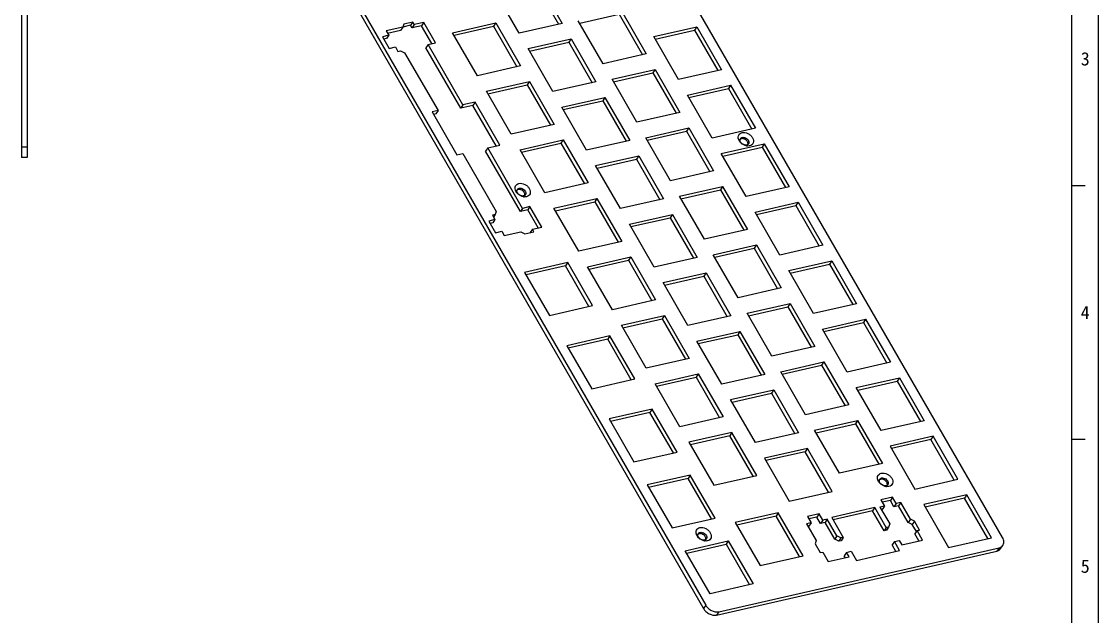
# Model space of a CAD drawing. Header units: millimetres. Extents: x 2161 to 4636, y 409 to 983.
# Drawn here: x 4356.3 to 4636.1, y 666.6 to 821.1 of the extents above; entities that cross this region are included whole.
import ezdxf
from ezdxf.enums import TextEntityAlignment as Align

# ---------------------------------------------------------------- set-up
doc = ezdxf.new("R2010")
doc.units = ezdxf.units.MM
doc.header["$LTSCALE"] = 30.734
doc.layers.get('0').update_dxf_attribs({"linetype": 'CONTINUOUS'})
doc.layers.add('BORDER', color=5, linetype='CONTINUOUS')
doc.styles.add('BORDER', font='')
doc.styles.get('BORDER').set_extended_font_data('SimSun')

# ---------------------------------------------------------------- blocks, each defined once
blk = doc.blocks.new('IF2新图框')
at = {"layer": 'BORDER', "color": 0, "linetype": 'Continuous'}
for p, q in [((0, 0), (0, 475.03)), ((-6.88, 6.88), (-6.88, 468.15)), ((-3.44, 270.47), (-6.88, 270.47)), ((-3.44, 204.58), (-6.88, 204.58))]:
    blk.add_line(p, q, dxfattribs=at)
at = {"layer": 'BORDER', "color": 0, "style": 'BORDER'}
for s, p in [('3', (-3.44, 303.42)), ('4', (-3.44, 237.53)), ('5', (-3.44, 171.63))]:
    blk.add_text(s, height=3.44, dxfattribs=at).set_placement(p, align=Align.MIDDLE_CENTER)

msp = doc.modelspace()

# ---------------------------------------------------------------- linework, layer by layer
at = {"color": 7, "linetype": 'Continuous'}
for p, q in [((4611.216, 687.046), (4481.3, 912.067)), ((4403.578, 893.639), (4533.494, 668.618)), ((4404.157, 894.501), (4534.072, 669.481)), ((4356.254, 882.287), (4356.254, 785.787)), ((4357.754, 882.287), (4357.754, 785.787)), ((4490.327, 831.807), (4496.775, 820.64)), ((4485.583, 818.092), (4479.135, 829.259)), ((4489.748, 830.945), (4495.823, 820.423)), ((4501.323, 820.674), (4511.563, 823.006)), ((4511.563, 823.006), (4517.637, 812.484)), ((4512.142, 823.868), (4518.589, 812.701)), ((4457.373, 820.125), (4455.35, 819.665)), ((4455.633, 820.46), (4455.353, 819.652)), ((4457.951, 820.988), (4455.633, 820.46)), ((4457.951, 820.988), (4457.373, 820.125)), ((4457.753, 819.467), (4457.373, 820.125)), ((4458.331, 820.33), (4457.753, 819.467)), ((4458.331, 820.33), (4457.951, 820.988)), ((4460.77, 820.885), (4458.331, 820.33)), ((4460.77, 820.885), (4460.191, 820.022)), ((4463.832, 815.58), (4460.77, 820.885)), ((4468.295, 818.19), (4479.487, 820.738)), ((4479.487, 820.738), (4478.908, 819.876)), ((4479.487, 820.738), (4485.935, 809.571)), ((4496.775, 820.64), (4485.583, 818.092)), ((4507.397, 810.153), (4500.95, 821.32)), ((4451.673, 817.527), (4450.034, 817.154)), ((4455.353, 819.652), (4451.017, 818.664)), ((4451.017, 818.664), (4451.673, 817.527)), ((4451.673, 817.527), (4451.094, 816.665)), ((4454.775, 818.789), (4451.39, 818.018)), ((4455.353, 819.652), (4454.775, 818.789)), ((4460.191, 820.022), (4457.753, 819.467)), ((4462.88, 815.364), (4460.191, 820.022)), ((4474.743, 807.022), (4468.295, 818.19)), ((4468.668, 817.544), (4478.908, 819.876)), ((4478.908, 819.876), (4484.983, 809.354)), ((4520.563, 817.194), (4531.755, 819.742)), ((4520.936, 816.548), (4531.176, 818.88)), ((4531.755, 819.742), (4531.176, 818.88)), ((4531.176, 818.88), (4537.25, 808.358)), ((4531.755, 819.742), (4538.202, 808.575)), ((4450.034, 817.154), (4451.784, 814.123)), ((4451.094, 816.665), (4450.407, 816.508)), ((4451.784, 814.123), (4453.423, 814.496)), ((4453.423, 814.496), (4454.079, 813.36)), ((4461.913, 815.143), (4461.335, 814.281)), ((4461.913, 815.143), (4463.832, 815.58)), ((4470.974, 799.449), (4461.913, 815.143)), ((4487.908, 814.063), (4499.1, 816.612)), ((4488.281, 813.418), (4498.522, 815.749)), ((4499.1, 816.612), (4498.522, 815.749)), ((4498.522, 815.749), (4504.596, 805.228)), ((4499.1, 816.612), (4505.548, 805.445)), ((4527.01, 806.027), (4520.563, 817.194)), ((4454.079, 813.36), (4454.779, 813.519)), ((4454.779, 813.519), (4455.818, 813.011)), ((4455.818, 813.011), (4464.499, 797.975)), ((4470.396, 798.587), (4461.335, 814.281)), ((4494.356, 802.896), (4487.908, 814.063)), ((4518.589, 812.701), (4507.397, 810.153)), ((4485.935, 809.571), (4474.743, 807.022)), ((4509.723, 806.125), (4520.915, 808.673)), ((4516.17, 794.957), (4509.723, 806.125)), ((4510.096, 805.479), (4520.336, 807.81)), ((4520.915, 808.673), (4520.336, 807.81)), ((4520.336, 807.81), (4526.411, 797.289)), ((4520.915, 808.673), (4527.362, 797.506)), ((4538.202, 808.575), (4527.01, 806.027)), ((4477.068, 802.994), (4488.26, 805.543)), ((4477.441, 802.348), (4487.682, 804.68)), ((4488.26, 805.543), (4487.682, 804.68)), ((4487.682, 804.68), (4493.756, 794.159)), ((4488.26, 805.543), (4494.708, 794.375)), ((4505.548, 805.445), (4494.356, 802.896)), ((4529.336, 801.998), (4540.528, 804.547)), ((4529.709, 801.353), (4539.949, 803.684)), ((4540.528, 804.547), (4539.949, 803.684)), ((4539.949, 803.684), (4546.024, 793.163)), ((4540.528, 804.547), (4546.975, 793.38)), ((4483.516, 791.827), (4477.068, 802.994)), ((4496.682, 798.868), (4507.873, 801.416)), ((4497.054, 798.222), (4507.295, 800.554)), ((4507.873, 801.416), (4507.295, 800.554)), ((4507.295, 800.554), (4513.369, 790.032)), ((4507.873, 801.416), (4514.321, 790.249)), ((4535.783, 790.831), (4529.336, 801.998)), ((4464.499, 797.975), (4462.94, 797.62)), ((4464.499, 797.975), (4463.92, 797.113)), ((4470.974, 799.449), (4470.396, 798.587)), ((4473.553, 799.306), (4470.396, 798.587)), ((4474.132, 800.168), (4470.974, 799.449)), ((4474.132, 800.168), (4473.553, 799.306)), ((4479.628, 788.785), (4473.553, 799.306)), ((4480.579, 789.001), (4474.132, 800.168)), ((4503.129, 787.701), (4496.682, 798.868)), ((4462.94, 797.62), (4469.388, 786.453)), ((4463.92, 797.113), (4463.313, 796.974)), ((4527.362, 797.506), (4516.17, 794.957)), ((4494.708, 794.375), (4483.516, 791.827)), ((4518.496, 790.929), (4529.688, 793.477)), ((4518.869, 790.283), (4529.109, 792.615)), ((4529.688, 793.477), (4529.109, 792.615)), ((4529.109, 792.615), (4535.184, 782.094)), ((4529.688, 793.477), (4536.135, 782.31)), ((4546.975, 793.38), (4535.783, 790.831)), ((4485.842, 787.799), (4497.033, 790.347)), ((4486.214, 787.153), (4496.455, 789.485)), ((4497.033, 790.347), (4496.455, 789.485)), ((4496.455, 789.485), (4502.529, 778.963)), ((4497.033, 790.347), (4503.481, 779.18)), ((4514.321, 790.249), (4503.129, 787.701)), ((4524.943, 779.762), (4518.496, 790.929)), ((4538.109, 786.803), (4549.301, 789.351)), ((4549.301, 789.351), (4548.722, 788.489)), ((4549.301, 789.351), (4555.748, 778.184)), ((4357.754, 788.487), (4356.254, 788.487)), ((4469.388, 786.453), (4470.947, 786.808)), ((4470.947, 786.808), (4479.628, 771.772)), ((4477.422, 788.282), (4476.843, 787.42)), ((4485.904, 771.726), (4476.843, 787.42)), ((4477.422, 788.282), (4480.579, 789.001)), ((4486.483, 772.588), (4477.422, 788.282)), ((4492.289, 776.631), (4485.842, 787.799)), ((4544.556, 775.636), (4538.109, 786.803)), ((4538.482, 786.157), (4548.722, 788.489)), ((4548.722, 788.489), (4554.797, 777.967)), ((4357.754, 785.787), (4356.254, 785.787)), ((4505.455, 783.673), (4516.646, 786.221)), ((4505.827, 783.027), (4516.068, 785.358)), ((4516.646, 786.221), (4516.068, 785.358)), ((4516.068, 785.358), (4522.142, 774.837)), ((4516.646, 786.221), (4523.094, 775.054)), ((4511.902, 772.505), (4505.455, 783.673)), ((4536.135, 782.31), (4524.943, 779.762)), ((4503.481, 779.18), (4492.289, 776.631)), ((4527.269, 775.734), (4538.461, 778.282)), ((4538.461, 778.282), (4537.882, 777.42)), ((4538.461, 778.282), (4544.908, 767.115)), ((4555.748, 778.184), (4544.556, 775.636)), ((4533.716, 764.566), (4527.269, 775.734)), ((4527.642, 775.088), (4537.882, 777.42)), ((4537.882, 777.42), (4543.957, 766.898)), ((4486.483, 772.588), (4485.904, 771.726)), ((4488.401, 773.025), (4486.483, 772.588)), ((4488.401, 773.025), (4487.823, 772.163)), ((4491.464, 767.721), (4488.401, 773.025)), ((4494.615, 772.603), (4505.806, 775.152)), ((4501.062, 761.436), (4494.615, 772.603)), ((4494.988, 771.957), (4505.228, 774.289)), ((4505.806, 775.152), (4505.228, 774.289)), ((4505.228, 774.289), (4511.302, 763.768)), ((4505.806, 775.152), (4512.254, 763.984)), ((4523.094, 775.054), (4511.902, 772.505)), ((4546.882, 771.608), (4558.074, 774.156)), ((4547.255, 770.962), (4557.495, 773.293)), ((4558.074, 774.156), (4557.495, 773.293)), ((4557.495, 773.293), (4563.57, 762.772)), ((4558.074, 774.156), (4564.521, 762.989)), ((4479.348, 770.964), (4478.648, 770.804)), ((4478.648, 770.804), (4479.305, 769.668)), ((4479.348, 770.964), (4478.923, 770.33)), ((4479.628, 771.772), (4479.348, 770.964)), ((4487.823, 772.163), (4485.904, 771.726)), ((4490.512, 767.504), (4487.823, 772.163)), ((4514.228, 768.477), (4525.42, 771.025)), ((4514.601, 767.831), (4524.841, 770.163)), ((4525.42, 771.025), (4524.841, 770.163)), ((4524.841, 770.163), (4530.915, 759.642)), ((4525.42, 771.025), (4531.867, 759.858)), ((4553.33, 760.44), (4546.882, 771.608)), ((4479.305, 769.668), (4477.666, 769.295)), ((4477.666, 769.295), (4479.416, 766.263)), ((4478.726, 768.805), (4478.039, 768.649)), ((4479.305, 769.668), (4478.726, 768.805)), ((4489.026, 767.165), (4488.447, 766.303)), ((4489.026, 767.165), (4491.464, 767.721)), ((4489.406, 766.507), (4489.026, 767.165)), ((4520.675, 757.31), (4514.228, 768.477)), ((4544.908, 767.115), (4533.716, 764.566)), ((4479.416, 766.263), (4481.055, 766.637)), ((4481.055, 766.637), (4481.711, 765.5)), ((4481.711, 765.5), (4486.048, 766.487)), ((4486.048, 766.487), (4487.087, 765.979)), ((4487.087, 765.979), (4489.406, 766.507)), ((4512.254, 763.984), (4501.062, 761.436)), ((4536.042, 760.538), (4547.234, 763.087)), ((4536.415, 759.892), (4546.655, 762.224)), ((4547.234, 763.087), (4546.655, 762.224)), ((4546.655, 762.224), (4552.73, 751.703)), ((4547.234, 763.087), (4553.681, 751.919)), ((4564.521, 762.989), (4553.33, 760.44)), ((4503.388, 757.408), (4514.58, 759.956)), ((4503.761, 756.762), (4514.001, 759.094)), ((4514.58, 759.956), (4514.001, 759.094)), ((4514.001, 759.094), (4520.075, 748.572)), ((4514.58, 759.956), (4521.027, 748.789)), ((4531.867, 759.858), (4520.675, 757.31)), ((4542.49, 749.371), (4536.042, 760.538)), ((4555.655, 756.412), (4566.847, 758.96)), ((4566.847, 758.96), (4566.268, 758.098)), ((4566.847, 758.96), (4573.294, 747.793)), ((4498.2, 758.481), (4487.009, 755.933)), ((4487.009, 755.933), (4493.456, 744.765)), ((4497.622, 757.619), (4487.381, 755.287)), ((4498.2, 758.481), (4497.622, 757.619)), ((4503.696, 747.097), (4497.622, 757.619)), ((4504.648, 747.314), (4498.2, 758.481)), ((4509.835, 746.24), (4503.388, 757.408)), ((4523.001, 753.282), (4534.193, 755.83)), ((4534.193, 755.83), (4533.614, 754.968)), ((4534.193, 755.83), (4540.64, 744.663)), ((4562.103, 745.245), (4555.655, 756.412)), ((4556.028, 755.766), (4566.268, 758.098)), ((4566.268, 758.098), (4572.343, 747.576)), ((4529.448, 742.114), (4523.001, 753.282)), ((4523.374, 752.636), (4533.614, 754.968)), ((4533.614, 754.968), (4539.689, 744.446)), ((4553.681, 751.919), (4542.49, 749.371)), ((4493.456, 744.765), (4504.648, 747.314)), ((4521.027, 748.789), (4509.835, 746.24)), ((4544.815, 745.343), (4556.007, 747.891)), ((4556.007, 747.891), (4555.428, 747.029)), ((4556.007, 747.891), (4562.455, 736.724)), ((4573.294, 747.793), (4562.103, 745.245)), ((4512.161, 742.212), (4523.353, 744.761)), ((4523.353, 744.761), (4522.774, 743.898)), ((4523.353, 744.761), (4529.8, 733.593)), ((4540.64, 744.663), (4529.448, 742.114)), ((4551.263, 734.175), (4544.815, 745.343)), ((4545.188, 744.697), (4555.428, 747.029)), ((4555.428, 747.029), (4561.503, 736.507)), ((4518.608, 731.045), (4512.161, 742.212)), ((4512.534, 741.566), (4522.774, 743.898)), ((4522.774, 743.898), (4528.849, 733.377)), ((4564.428, 741.217), (4575.62, 743.765)), ((4564.801, 740.571), (4575.041, 742.903)), ((4575.62, 743.765), (4575.041, 742.903)), ((4575.041, 742.903), (4581.116, 732.381)), ((4575.62, 743.765), (4582.068, 732.598)), ((4509.183, 739.459), (4497.991, 736.911)), ((4509.183, 739.459), (4508.604, 738.597)), ((4515.63, 728.292), (4509.183, 739.459)), ((4531.774, 738.086), (4542.966, 740.635)), ((4532.147, 737.44), (4542.387, 739.772)), ((4542.966, 740.635), (4542.387, 739.772)), ((4542.387, 739.772), (4548.462, 729.251)), ((4542.966, 740.635), (4549.413, 729.467)), ((4570.876, 730.049), (4564.428, 741.217)), ((4497.991, 736.911), (4504.438, 725.744)), ((4508.604, 738.597), (4498.364, 736.265)), ((4514.678, 728.075), (4508.604, 738.597)), ((4538.221, 726.919), (4531.774, 738.086)), ((4562.455, 736.724), (4551.263, 734.175)), ((4529.8, 733.593), (4518.608, 731.045)), ((4553.588, 730.147), (4564.78, 732.696)), ((4553.961, 729.501), (4564.201, 731.833)), ((4564.78, 732.696), (4564.201, 731.833)), ((4564.201, 731.833), (4570.276, 721.312)), ((4564.78, 732.696), (4571.228, 721.528)), ((4582.068, 732.598), (4570.876, 730.049)), ((4504.438, 725.744), (4515.63, 728.292)), ((4520.934, 727.017), (4532.126, 729.565)), ((4521.307, 726.371), (4531.547, 728.703)), ((4532.126, 729.565), (4531.547, 728.703)), ((4531.547, 728.703), (4537.622, 718.181)), ((4532.126, 729.565), (4538.573, 718.398)), ((4549.413, 729.467), (4538.221, 726.919)), ((4560.036, 718.98), (4553.588, 730.147)), ((4573.201, 726.021), (4584.393, 728.57)), ((4584.393, 728.57), (4583.815, 727.707)), ((4584.393, 728.57), (4590.841, 717.402)), ((4527.381, 715.85), (4520.934, 727.017)), ((4540.547, 722.891), (4551.739, 725.439)), ((4551.739, 725.439), (4551.16, 724.577)), ((4551.739, 725.439), (4558.186, 714.272)), ((4579.649, 714.854), (4573.201, 726.021)), ((4573.574, 725.375), (4583.815, 727.707)), ((4583.815, 727.707), (4589.889, 717.186)), ((4546.994, 711.723), (4540.547, 722.891)), ((4540.92, 722.245), (4551.16, 724.577)), ((4551.16, 724.577), (4557.235, 714.055)), ((4520.165, 720.437), (4508.973, 717.889)), ((4519.586, 719.575), (4509.346, 717.243)), ((4520.165, 720.437), (4519.586, 719.575)), ((4525.661, 709.053), (4519.586, 719.575)), ((4526.612, 709.27), (4520.165, 720.437)), ((4571.228, 721.528), (4560.036, 718.98)), ((4508.973, 717.889), (4515.42, 706.722)), ((4538.573, 718.398), (4527.381, 715.85)), ((4562.361, 714.952), (4573.553, 717.5)), ((4562.734, 714.306), (4572.975, 716.638)), ((4573.553, 717.5), (4572.975, 716.638)), ((4572.975, 716.638), (4579.049, 706.116)), ((4573.553, 717.5), (4580.001, 706.333)), ((4590.841, 717.402), (4579.649, 714.854)), ((4540.899, 714.37), (4529.707, 711.821)), ((4540.899, 714.37), (4540.32, 713.507)), ((4547.346, 703.202), (4540.899, 714.37)), ((4558.186, 714.272), (4546.994, 711.723)), ((4568.809, 703.784), (4562.361, 714.952)), ((4529.707, 711.821), (4536.155, 700.654)), ((4540.32, 713.507), (4530.08, 711.176)), ((4546.395, 702.986), (4540.32, 713.507)), ((4593.166, 713.374), (4581.975, 710.826)), ((4592.588, 712.512), (4582.347, 710.18)), ((4593.166, 713.374), (4592.588, 712.512)), ((4598.662, 701.99), (4592.588, 712.512)), ((4599.614, 702.207), (4593.166, 713.374)), ((4515.42, 706.722), (4526.612, 709.27)), ((4560.512, 710.244), (4549.32, 707.695)), ((4559.933, 709.381), (4549.693, 707.049)), ((4560.512, 710.244), (4559.933, 709.381)), ((4566.008, 698.86), (4559.933, 709.381)), ((4566.959, 699.076), (4560.512, 710.244)), ((4581.975, 710.826), (4588.422, 699.658)), ((4549.32, 707.695), (4555.768, 696.528)), ((4580.001, 706.333), (4568.809, 703.784)), ((4530.053, 703.31), (4518.862, 700.762)), ((4530.053, 703.31), (4529.475, 702.448)), ((4536.501, 692.143), (4530.053, 703.31)), ((4536.155, 700.654), (4547.346, 703.202)), ((4518.862, 700.762), (4525.309, 689.594)), ((4529.475, 702.448), (4519.234, 700.116)), ((4535.549, 691.926), (4529.475, 702.448)), ((4588.422, 699.658), (4599.614, 702.207)), ((4555.768, 696.528), (4566.959, 699.076)), ((4582.635, 697.583), (4579.597, 696.892)), ((4582.635, 697.583), (4582.056, 696.721)), ((4583.579, 695.948), (4582.635, 697.583)), ((4601.939, 698.179), (4590.748, 695.63)), ((4601.361, 697.316), (4591.121, 694.984)), ((4601.939, 698.179), (4601.361, 697.316)), ((4607.435, 686.795), (4601.361, 697.316)), ((4608.387, 687.011), (4601.939, 698.179)), ((4578.011, 694.861), (4566.819, 692.312)), ((4578.011, 694.861), (4577.432, 693.998)), ((4581.004, 689.676), (4578.011, 694.861)), ((4580.541, 695.256), (4579.362, 694.988)), ((4579.362, 694.988), (4581.883, 690.621)), ((4579.597, 696.892), (4580.541, 695.256)), ((4579.962, 694.394), (4579.735, 694.342)), ((4580.541, 695.256), (4579.962, 694.394)), ((4582.056, 696.721), (4579.97, 696.246)), ((4583, 695.086), (4582.056, 696.721)), ((4583.579, 695.948), (4583, 695.086)), ((4584.179, 695.354), (4583, 695.086)), ((4584.758, 696.217), (4583.579, 695.948)), ((4584.758, 696.217), (4584.179, 695.354)), ((4586.701, 690.987), (4584.179, 695.354)), ((4587.279, 691.849), (4584.758, 696.217)), ((4590.748, 695.63), (4597.195, 684.463)), ((4525.309, 689.594), (4536.501, 692.143)), ((4552.937, 693.519), (4541.745, 690.97)), ((4552.358, 692.656), (4542.118, 690.325)), ((4552.937, 693.519), (4552.358, 692.656)), ((4558.433, 682.135), (4552.358, 692.656)), ((4559.385, 682.352), (4552.937, 693.519)), ((4563.529, 693.233), (4560.491, 692.541)), ((4560.491, 692.541), (4561.435, 690.906)), ((4562.95, 692.37), (4560.864, 691.895)), ((4563.529, 693.233), (4562.95, 692.37)), ((4563.894, 690.735), (4562.95, 692.37)), ((4564.473, 691.598), (4563.529, 693.233)), ((4564.473, 691.598), (4563.894, 690.735)), ((4565.652, 691.866), (4564.473, 691.598)), ((4565.652, 691.866), (4565.073, 691.004)), ((4568.173, 687.499), (4565.652, 691.866)), ((4566.819, 692.312), (4569.812, 687.128)), ((4577.432, 693.998), (4567.192, 691.667)), ((4580.426, 688.814), (4577.432, 693.998)), ((4587.279, 691.849), (4586.701, 690.987)), ((4588.319, 691.342), (4587.279, 691.849)), ((4588.319, 691.342), (4587.74, 690.479)), ((4589.654, 689.028), (4588.319, 691.342)), ((4541.745, 690.97), (4548.193, 679.803)), ((4561.435, 690.906), (4560.256, 690.638)), ((4560.256, 690.638), (4562.777, 686.27)), ((4560.856, 690.044), (4560.629, 689.992)), ((4561.435, 690.906), (4560.856, 690.044)), ((4565.073, 691.004), (4563.894, 690.735)), ((4567.595, 686.637), (4565.073, 691.004)), ((4581.004, 689.676), (4580.426, 688.814)), ((4581.025, 688.95), (4580.426, 688.814)), ((4581.604, 689.813), (4581.004, 689.676)), ((4581.604, 689.813), (4581.025, 688.95)), ((4581.883, 690.621), (4581.604, 689.813)), ((4587.74, 690.479), (4586.701, 690.987)), ((4588.817, 688.613), (4587.74, 690.479)), ((4588.995, 688.878), (4588.416, 688.016)), ((4588.995, 688.878), (4589.654, 689.028)), ((4590.423, 686.405), (4588.995, 688.878)), ((4528.75, 683.634), (4539.942, 686.183)), ((4539.942, 686.183), (4539.363, 685.32)), ((4539.942, 686.183), (4546.389, 675.015)), ((4562.777, 686.27), (4562.498, 685.462)), ((4568.173, 687.499), (4567.595, 686.637)), ((4568.634, 686.129), (4567.595, 686.637)), ((4569.213, 686.991), (4568.173, 687.499)), ((4569.213, 686.991), (4568.634, 686.129)), ((4569.234, 686.265), (4568.634, 686.129)), ((4569.812, 687.128), (4569.213, 686.991)), ((4569.812, 687.128), (4569.234, 686.265)), ((4583.1, 686.047), (4582.521, 685.184)), ((4583.1, 686.047), (4584.359, 686.333)), ((4584.458, 683.694), (4583.1, 686.047)), ((4584.359, 686.333), (4585.026, 685.177)), ((4585.026, 685.177), (4590.423, 686.405)), ((4589.471, 686.189), (4588.416, 688.016)), ((4597.195, 684.463), (4608.387, 687.011)), ((4535.198, 672.467), (4528.75, 683.634)), ((4529.123, 682.988), (4539.363, 685.32)), ((4536.896, 666.956), (4609.722, 683.539)), ((4537.474, 667.818), (4610.301, 684.401)), ((4539.363, 685.32), (4545.438, 674.799)), ((4562.498, 685.462), (4563.833, 683.149)), ((4563.833, 683.149), (4564.493, 683.299)), ((4564.493, 683.299), (4565.92, 680.826)), ((4570.649, 683.212), (4570.07, 682.349)), ((4570.649, 683.212), (4571.908, 683.498)), ((4571.317, 682.055), (4570.649, 683.212)), ((4571.908, 683.498), (4573.266, 681.145)), ((4573.266, 681.145), (4584.458, 683.694)), ((4583.507, 683.477), (4582.521, 685.184)), ((4610.301, 684.401), (4609.722, 683.539)), ((4610.721, 684.188), (4611.3, 685.05)), ((4548.193, 679.803), (4559.385, 682.352)), ((4565.92, 680.826), (4571.317, 682.055)), ((4570.365, 681.838), (4570.07, 682.349)), ((4546.389, 675.015), (4535.198, 672.467)), ((4534.072, 669.481), (4533.494, 668.618)), ((4537.474, 667.818), (4536.896, 666.956))]:
    msp.add_line(p, q, dxfattribs=at)
for centre, radius, start, end in [((4544.451, 791.149), 1.945, 198.57613, 201.07062), ((4543.688, 790.34), 0.685, 160.95436, 164.22744), ((4543.667, 790.348), 0.663, 146.21537, 160.95642), ((4545.103, 791.115), 2.337, 259.60877, 263.61168), ((4486.454, 777.943), 1.945, 198.57613, 201.07062), ((4485.69, 777.134), 0.685, 160.95436, 164.22744), ((4485.669, 777.141), 0.663, 146.21537, 160.95642), ((4487.106, 777.908), 2.337, 259.60877, 263.61168), ((4580.653, 702.677), 1.945, 198.57613, 201.07062), ((4579.889, 701.869), 0.685, 160.95436, 164.22744), ((4579.868, 701.876), 0.663, 146.21537, 160.95642), ((4581.305, 702.643), 2.337, 259.60877, 263.61168), ((4533.501, 688.543), 1.945, 198.57613, 201.07062), ((4532.738, 687.734), 0.685, 160.95436, 164.22744), ((4532.716, 687.742), 0.663, 146.21537, 160.95642), ((4534.153, 688.508), 2.337, 259.60877, 263.61168)]:
    msp.add_arc(centre, radius, start, end, dxfattribs=at)
for points, knots in [([(4542.607, 790.529), (4542.545, 790.716), (4542.478, 791.095), (4542.612, 791.647), (4542.983, 792.068), (4543.328, 792.211), (4543.511, 792.252)], [0, 0, 0, 0, 0.2669543, 0.5092561, 0.7460578, 1, 1, 1, 1]), ([(4543.511, 792.252), (4544.005, 792.365), (4544.852, 792.19), (4545.617, 791.666), (4545.998, 791.266), (4546.292, 790.844), (4546.512, 790.281), (4546.477, 789.595), (4546.1, 789.048), (4545.701, 788.87), (4545.491, 788.822)], [0, 0, 0, 0, 0.2626405, 0.4073914, 0.4785518, 0.5471619, 0.673045, 0.7840424, 0.8884659, 1, 1, 1, 1]), ([(4542.98, 789.854), (4542.943, 789.901), (4542.808, 790.086), (4542.697, 790.291), (4542.636, 790.45)], [0, 0, 0, 0, 0.2586129, 1, 1, 1, 1]), ([(4544.154, 788.972), (4544.04, 789.019), (4543.597, 789.236), (4543.208, 789.564), (4542.98, 789.854)], [0, 0, 0, 0, 0.2514742, 1, 1, 1, 1]), ([(4543.154, 789.792), (4543.087, 789.908), (4542.991, 790.149), (4542.996, 790.412), (4543.028, 790.527)], [0, 0, 0, 0, 0.5299548, 1, 1, 1, 1]), ([(4543.346, 790.672), (4543.317, 790.665), (4543.205, 790.634), (4543.099, 790.58), (4543.031, 790.528)], [0, 0, 0, 0, 0.2600032, 1, 1, 1, 1]), ([(4544.303, 789.011), (4544.187, 789.029), (4543.732, 789.157), (4543.331, 789.485), (4543.154, 789.792)], [0, 0, 0, 0, 0.2483023, 1, 1, 1, 1]), ([(4543.252, 790.864), (4543.275, 790.883), (4543.374, 790.952), (4543.489, 790.997), (4543.578, 791.017)], [0, 0, 0, 0, 0.2417138, 1, 1, 1, 1]), ([(4543.58, 790.697), (4543.56, 790.697), (4543.482, 790.695), (4543.403, 790.685), (4543.346, 790.672)], [0, 0, 0, 0, 0.2576386, 1, 1, 1, 1]), ([(4543.578, 791.017), (4543.753, 791.057), (4544.147, 791.037), (4544.683, 790.791), (4545.109, 790.384), (4545.271, 790.025), (4545.297, 789.849)], [0, 0, 0, 0, 0.2372148, 0.5008326, 0.7640029, 1, 1, 1, 1]), ([(4544.921, 789.902), (4544.863, 790.003), (4544.577, 790.38), (4544.123, 790.631), (4543.773, 790.683)], [0, 0, 0, 0, 0.2474303, 1, 1, 1, 1]), ([(4545.065, 789.503), (4545.06, 789.537), (4545.032, 789.676), (4544.975, 789.809), (4544.921, 789.902)], [0, 0, 0, 0, 0.2388888, 1, 1, 1, 1]), ([(4545.047, 789.168), (4545.055, 789.194), (4545.079, 789.304), (4545.078, 789.419), (4545.065, 789.503)], [0, 0, 0, 0, 0.2416829, 1, 1, 1, 1]), ([(4545.297, 789.849), (4545.311, 789.756), (4545.31, 789.57), (4545.24, 789.396), (4545.191, 789.323)], [0, 0, 0, 0, 0.5166915, 1, 1, 1, 1]), ([(4544.682, 788.816), (4544.638, 788.824), (4544.458, 788.862), (4544.283, 788.919), (4544.154, 788.972)], [0, 0, 0, 0, 0.245319, 1, 1, 1, 1]), ([(4544.729, 789.023), (4544.696, 789.015), (4544.555, 788.991), (4544.41, 788.995), (4544.303, 789.011)], [0, 0, 0, 0, 0.2380776, 1, 1, 1, 1]), ([(4545.491, 788.822), (4545.44, 788.811), (4545.227, 788.773), (4545.007, 788.774), (4544.843, 788.792)], [0, 0, 0, 0, 0.2393204, 1, 1, 1, 1]), ([(4484.61, 777.323), (4484.547, 777.51), (4484.481, 777.889), (4484.615, 778.441), (4484.986, 778.862), (4485.331, 779.005), (4485.513, 779.046)], [0, 0, 0, 0, 0.2669543, 0.5092561, 0.7460578, 1, 1, 1, 1]), ([(4485.513, 779.046), (4486.008, 779.159), (4486.855, 778.984), (4487.62, 778.46), (4488.001, 778.06), (4488.295, 777.638), (4488.514, 777.075), (4488.479, 776.389), (4488.103, 775.841), (4487.703, 775.664), (4487.493, 775.616)], [0, 0, 0, 0, 0.2626405, 0.4073914, 0.4785518, 0.5471619, 0.673045, 0.7840424, 0.8884659, 1, 1, 1, 1]), ([(4484.982, 776.648), (4484.946, 776.695), (4484.81, 776.88), (4484.7, 777.085), (4484.639, 777.244)], [0, 0, 0, 0, 0.2586129, 1, 1, 1, 1]), ([(4486.157, 775.766), (4486.042, 775.813), (4485.6, 776.03), (4485.21, 776.358), (4484.982, 776.648)], [0, 0, 0, 0, 0.2514742, 1, 1, 1, 1]), ([(4485.157, 776.586), (4485.09, 776.702), (4484.993, 776.943), (4484.998, 777.206), (4485.031, 777.32)], [0, 0, 0, 0, 0.5299548, 1, 1, 1, 1]), ([(4485.349, 777.466), (4485.319, 777.459), (4485.208, 777.428), (4485.102, 777.374), (4485.034, 777.322)], [0, 0, 0, 0, 0.2600032, 1, 1, 1, 1]), ([(4486.306, 775.805), (4486.19, 775.823), (4485.735, 775.951), (4485.334, 776.279), (4485.157, 776.586)], [0, 0, 0, 0, 0.2483023, 1, 1, 1, 1]), ([(4485.254, 777.658), (4485.277, 777.676), (4485.376, 777.746), (4485.491, 777.79), (4485.58, 777.811)], [0, 0, 0, 0, 0.2417138, 1, 1, 1, 1]), ([(4485.583, 777.491), (4485.563, 777.491), (4485.484, 777.489), (4485.406, 777.479), (4485.349, 777.466)], [0, 0, 0, 0, 0.2576386, 1, 1, 1, 1]), ([(4485.58, 777.811), (4485.756, 777.851), (4486.15, 777.831), (4486.685, 777.585), (4487.111, 777.178), (4487.273, 776.819), (4487.299, 776.642)], [0, 0, 0, 0, 0.2372148, 0.5008326, 0.7640029, 1, 1, 1, 1]), ([(4486.924, 776.696), (4486.865, 776.797), (4486.579, 777.174), (4486.126, 777.425), (4485.775, 777.477)], [0, 0, 0, 0, 0.2474303, 1, 1, 1, 1]), ([(4486.684, 775.61), (4486.64, 775.618), (4486.46, 775.656), (4486.285, 775.713), (4486.157, 775.766)], [0, 0, 0, 0, 0.245319, 1, 1, 1, 1]), ([(4486.732, 775.817), (4486.699, 775.809), (4486.558, 775.785), (4486.413, 775.789), (4486.306, 775.805)], [0, 0, 0, 0, 0.2380776, 1, 1, 1, 1]), ([(4487.493, 775.616), (4487.443, 775.605), (4487.229, 775.567), (4487.01, 775.567), (4486.846, 775.586)], [0, 0, 0, 0, 0.2393204, 1, 1, 1, 1]), ([(4487.068, 776.297), (4487.063, 776.331), (4487.035, 776.47), (4486.978, 776.603), (4486.924, 776.696)], [0, 0, 0, 0, 0.2388888, 1, 1, 1, 1]), ([(4487.05, 775.962), (4487.057, 775.988), (4487.081, 776.098), (4487.08, 776.213), (4487.068, 776.297)], [0, 0, 0, 0, 0.2416829, 1, 1, 1, 1]), ([(4487.299, 776.642), (4487.313, 776.55), (4487.313, 776.364), (4487.243, 776.19), (4487.194, 776.117)], [0, 0, 0, 0, 0.5166915, 1, 1, 1, 1]), ([(4578.809, 702.058), (4578.746, 702.244), (4578.68, 702.623), (4578.814, 703.176), (4579.185, 703.596), (4579.53, 703.739), (4579.712, 703.781)], [0, 0, 0, 0, 0.2669543, 0.5092561, 0.7460578, 1, 1, 1, 1]), ([(4579.454, 702.393), (4579.476, 702.411), (4579.575, 702.48), (4579.69, 702.525), (4579.779, 702.545)], [0, 0, 0, 0, 0.2417138, 1, 1, 1, 1]), ([(4579.712, 703.781), (4580.207, 703.893), (4581.054, 703.718), (4581.819, 703.194), (4582.2, 702.794), (4582.494, 702.372), (4582.713, 701.81), (4582.678, 701.124), (4582.302, 700.576), (4581.902, 700.398), (4581.692, 700.351)], [0, 0, 0, 0, 0.2626405, 0.4073914, 0.4785518, 0.5471619, 0.673045, 0.7840424, 0.8884659, 1, 1, 1, 1]), ([(4579.779, 702.545), (4579.955, 702.585), (4580.349, 702.566), (4580.884, 702.319), (4581.31, 701.913), (4581.472, 701.554), (4581.498, 701.377)], [0, 0, 0, 0, 0.2372148, 0.5008326, 0.7640029, 1, 1, 1, 1]), ([(4579.181, 701.382), (4579.145, 701.429), (4579.009, 701.615), (4578.899, 701.819), (4578.838, 701.978)], [0, 0, 0, 0, 0.2586129, 1, 1, 1, 1]), ([(4580.356, 700.5), (4580.241, 700.547), (4579.799, 700.764), (4579.409, 701.092), (4579.181, 701.382)], [0, 0, 0, 0, 0.2514742, 1, 1, 1, 1]), ([(4579.356, 701.321), (4579.289, 701.437), (4579.192, 701.677), (4579.197, 701.94), (4579.23, 702.055)], [0, 0, 0, 0, 0.5299548, 1, 1, 1, 1]), ([(4579.548, 702.2), (4579.518, 702.193), (4579.407, 702.162), (4579.301, 702.108), (4579.233, 702.056)], [0, 0, 0, 0, 0.2600032, 1, 1, 1, 1]), ([(4580.505, 700.54), (4580.389, 700.557), (4579.934, 700.685), (4579.533, 701.014), (4579.356, 701.321)], [0, 0, 0, 0, 0.2483023, 1, 1, 1, 1]), ([(4579.782, 702.226), (4579.762, 702.226), (4579.683, 702.223), (4579.605, 702.213), (4579.548, 702.2)], [0, 0, 0, 0, 0.2576386, 1, 1, 1, 1]), ([(4581.123, 701.431), (4581.064, 701.532), (4580.778, 701.908), (4580.325, 702.159), (4579.974, 702.211)], [0, 0, 0, 0, 0.2474303, 1, 1, 1, 1]), ([(4580.883, 700.344), (4580.839, 700.352), (4580.66, 700.39), (4580.484, 700.448), (4580.356, 700.5)], [0, 0, 0, 0, 0.245319, 1, 1, 1, 1]), ([(4580.931, 700.551), (4580.898, 700.543), (4580.757, 700.519), (4580.612, 700.524), (4580.505, 700.54)], [0, 0, 0, 0, 0.2380776, 1, 1, 1, 1]), ([(4581.692, 700.351), (4581.642, 700.339), (4581.428, 700.301), (4581.209, 700.302), (4581.045, 700.32)], [0, 0, 0, 0, 0.2393204, 1, 1, 1, 1]), ([(4581.267, 701.032), (4581.262, 701.065), (4581.234, 701.204), (4581.177, 701.337), (4581.123, 701.431)], [0, 0, 0, 0, 0.2388888, 1, 1, 1, 1]), ([(4581.249, 700.696), (4581.256, 700.722), (4581.281, 700.832), (4581.279, 700.947), (4581.267, 701.032)], [0, 0, 0, 0, 0.2416829, 1, 1, 1, 1]), ([(4581.498, 701.377), (4581.512, 701.284), (4581.512, 701.098), (4581.442, 700.925), (4581.393, 700.852)], [0, 0, 0, 0, 0.5166915, 1, 1, 1, 1]), ([(4531.657, 687.923), (4531.595, 688.11), (4531.528, 688.489), (4531.662, 689.041), (4532.033, 689.462), (4532.378, 689.605), (4532.56, 689.646)], [0, 0, 0, 0, 0.2669543, 0.5092561, 0.7460578, 1, 1, 1, 1]), ([(4532.56, 689.646), (4533.055, 689.759), (4533.902, 689.584), (4534.667, 689.06), (4535.048, 688.66), (4535.342, 688.238), (4535.561, 687.675), (4535.527, 686.989), (4535.15, 686.442), (4534.751, 686.264), (4534.541, 686.216)], [0, 0, 0, 0, 0.2626405, 0.4073914, 0.4785518, 0.5471619, 0.673045, 0.7840424, 0.8884659, 1, 1, 1, 1]), ([(4532.03, 687.248), (4531.993, 687.295), (4531.857, 687.48), (4531.747, 687.685), (4531.686, 687.844)], [0, 0, 0, 0, 0.2586129, 1, 1, 1, 1]), ([(4533.204, 686.366), (4533.09, 686.413), (4532.647, 686.63), (4532.258, 686.958), (4532.03, 687.248)], [0, 0, 0, 0, 0.2514742, 1, 1, 1, 1]), ([(4532.204, 687.186), (4532.137, 687.302), (4532.041, 687.543), (4532.046, 687.806), (4532.078, 687.92)], [0, 0, 0, 0, 0.5299548, 1, 1, 1, 1]), ([(4532.396, 688.066), (4532.367, 688.059), (4532.255, 688.028), (4532.149, 687.974), (4532.081, 687.922)], [0, 0, 0, 0, 0.2600032, 1, 1, 1, 1]), ([(4533.353, 686.405), (4533.237, 686.423), (4532.782, 686.551), (4532.381, 686.879), (4532.204, 687.186)], [0, 0, 0, 0, 0.2483023, 1, 1, 1, 1]), ([(4532.302, 688.258), (4532.325, 688.276), (4532.423, 688.346), (4532.539, 688.391), (4532.628, 688.411)], [0, 0, 0, 0, 0.2417138, 1, 1, 1, 1]), ([(4532.63, 688.091), (4532.61, 688.091), (4532.531, 688.089), (4532.453, 688.079), (4532.396, 688.066)], [0, 0, 0, 0, 0.2576386, 1, 1, 1, 1]), ([(4532.628, 688.411), (4532.803, 688.451), (4533.197, 688.431), (4533.733, 688.185), (4534.158, 687.778), (4534.32, 687.419), (4534.347, 687.243)], [0, 0, 0, 0, 0.2372148, 0.5008326, 0.7640029, 1, 1, 1, 1]), ([(4533.971, 687.296), (4533.913, 687.397), (4533.627, 687.774), (4533.173, 688.025), (4532.822, 688.077)], [0, 0, 0, 0, 0.2474303, 1, 1, 1, 1]), ([(4533.732, 686.21), (4533.687, 686.218), (4533.508, 686.256), (4533.332, 686.313), (4533.204, 686.366)], [0, 0, 0, 0, 0.245319, 1, 1, 1, 1]), ([(4533.779, 686.417), (4533.746, 686.409), (4533.605, 686.385), (4533.46, 686.389), (4533.353, 686.405)], [0, 0, 0, 0, 0.2380776, 1, 1, 1, 1]), ([(4534.541, 686.216), (4534.49, 686.205), (4534.277, 686.167), (4534.057, 686.168), (4533.893, 686.186)], [0, 0, 0, 0, 0.2393204, 1, 1, 1, 1]), ([(4534.115, 686.897), (4534.11, 686.931), (4534.082, 687.07), (4534.025, 687.203), (4533.971, 687.296)], [0, 0, 0, 0, 0.2388888, 1, 1, 1, 1]), ([(4534.097, 686.562), (4534.105, 686.588), (4534.129, 686.698), (4534.128, 686.813), (4534.115, 686.897)], [0, 0, 0, 0, 0.2416829, 1, 1, 1, 1]), ([(4534.347, 687.243), (4534.36, 687.15), (4534.36, 686.964), (4534.29, 686.79), (4534.241, 686.717)], [0, 0, 0, 0, 0.5166915, 1, 1, 1, 1]), ([(4611.299, 685.05), (4611.388, 685.182), (4611.523, 685.486), (4611.571, 685.997), (4611.468, 686.534), (4611.313, 686.878), (4611.216, 687.046)], [0, 0, 0, 0, 0.2267487, 0.464918, 0.7224087, 1, 1, 1, 1]), ([(4609.722, 683.539), (4609.926, 683.585), (4610.311, 683.736), (4610.612, 684.026), (4610.721, 684.188)], [0, 0, 0, 0, 0.5169844, 1, 1, 1, 1]), ([(4610.301, 684.401), (4610.505, 684.448), (4610.89, 684.599), (4611.191, 684.888), (4611.299, 685.05)], [0, 0, 0, 0, 0.5169844, 1, 1, 1, 1]), ([(4534.072, 669.481), (4534.242, 669.188), (4534.693, 668.647), (4535.789, 667.897), (4536.853, 667.677), (4537.474, 667.818)], [0, 0, 0, 0, 0.2548923, 0.5196304, 1, 1, 1, 1]), ([(4533.494, 668.618), (4533.663, 668.325), (4534.114, 667.785), (4535.21, 667.035), (4536.274, 666.814), (4536.896, 666.956)], [0, 0, 0, 0, 0.2548923, 0.5196304, 1, 1, 1, 1])]:
    msp.add_open_spline(points, degree=3, knots=knots, dxfattribs=at)
for points in [[(4543.115, 790.716), (4543.153, 790.772), (4543.2, 790.822), (4543.252, 790.864)], [(4543.773, 790.683), (4543.709, 790.693), (4543.645, 790.698), (4543.58, 790.697)], [(4545.191, 789.323), (4545.152, 789.264), (4545.101, 789.21), (4545.044, 789.167)], [(4544.913, 789.087), (4544.855, 789.058), (4544.792, 789.037), (4544.729, 789.023)], [(4545.044, 789.167), (4545.004, 789.136), (4544.959, 789.109), (4544.913, 789.087)], [(4485.118, 777.51), (4485.155, 777.566), (4485.202, 777.616), (4485.254, 777.658)], [(4485.775, 777.477), (4485.711, 777.486), (4485.647, 777.491), (4485.583, 777.491)], [(4486.916, 775.88), (4486.857, 775.852), (4486.795, 775.831), (4486.732, 775.817)], [(4487.047, 775.961), (4487.006, 775.929), (4486.962, 775.903), (4486.916, 775.88)], [(4487.194, 776.117), (4487.154, 776.058), (4487.103, 776.004), (4487.047, 775.961)], [(4579.317, 702.245), (4579.354, 702.3), (4579.401, 702.351), (4579.454, 702.393)], [(4579.974, 702.211), (4579.91, 702.221), (4579.846, 702.226), (4579.782, 702.226)], [(4581.115, 700.615), (4581.056, 700.587), (4580.994, 700.565), (4580.931, 700.551)], [(4581.246, 700.695), (4581.205, 700.664), (4581.161, 700.637), (4581.115, 700.615)], [(4581.393, 700.852), (4581.353, 700.792), (4581.303, 700.739), (4581.246, 700.695)], [(4532.165, 688.11), (4532.203, 688.166), (4532.249, 688.216), (4532.302, 688.258)], [(4532.822, 688.077), (4532.759, 688.086), (4532.694, 688.091), (4532.63, 688.091)], [(4533.963, 686.481), (4533.905, 686.452), (4533.842, 686.431), (4533.779, 686.417)], [(4534.094, 686.561), (4534.053, 686.53), (4534.009, 686.503), (4533.963, 686.481)], [(4534.241, 686.717), (4534.201, 686.658), (4534.151, 686.604), (4534.094, 686.561)]]:
    msp.add_open_spline(points, degree=3, dxfattribs=at)

# ---------------------------------------------------------------- block references
msp.add_blockref('IF2新图框', (4636.145, 508.004))

doc.saveas('drawing.dxf')
